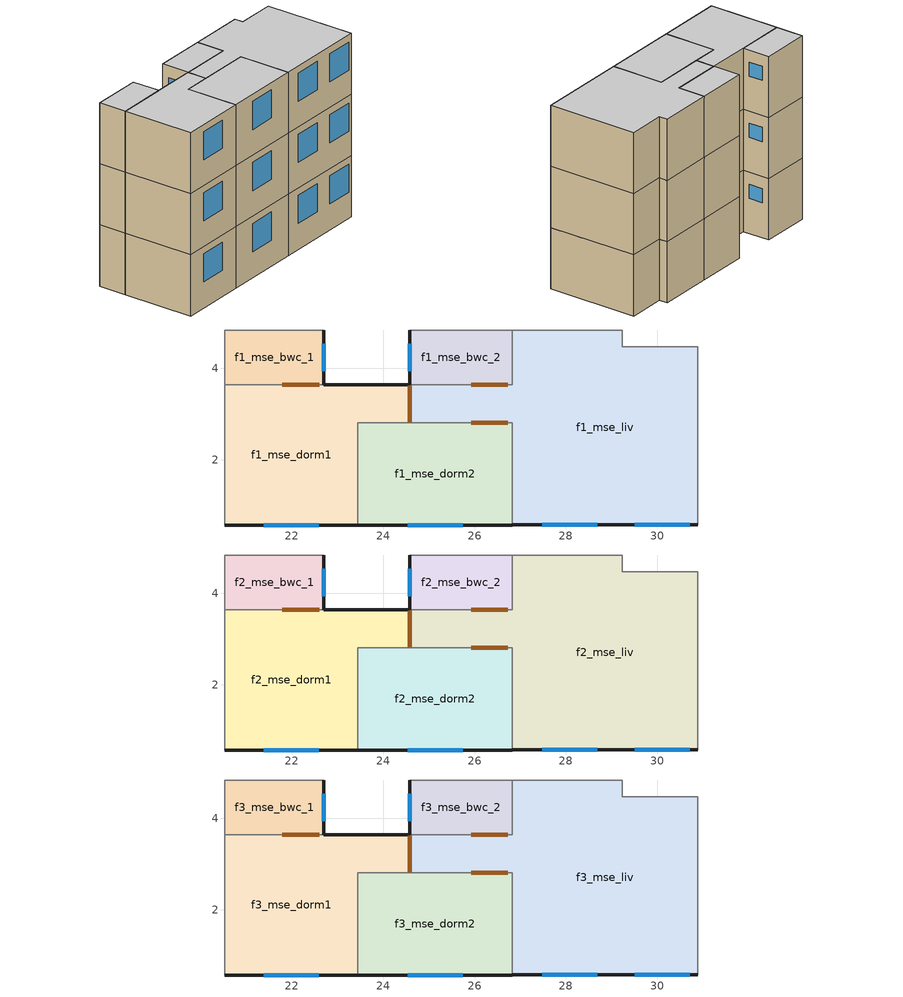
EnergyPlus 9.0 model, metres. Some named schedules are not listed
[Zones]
f1_mse_bwc_1
 floor othersideconditionsmodel (slab): 22.7,4.83 22.7,3.63 20.54,3.63 20.54,4.83 z0
 wall outside (ext_wall): 22.7,3.63 22.7,4.83 z0:2.6
 wall adiabatic (int_wall): 22.7,4.83 20.54,4.83 20.54,3.63 z0:2.6
 wall to f1_mse_dorm1 (int_wall): 20.54,3.63 22.7,3.63 z0:2.6
 window (simple_window): 22.7,3.93 22.7,4.54 z1.5:2.1
 door inside (door_3cm): 21.8,3.63 22.6,3.63 z0:2.1
f1_mse_bwc_2
 floor othersideconditionsmodel (slab): 26.83,4.83 26.83,3.63 24.58,3.63 24.58,4.83 z0
 wall outside (ext_wall): 24.58,4.83 24.58,3.63 z0:2.6
 wall to f1_mse_liv (int_wall): 24.58,3.63 26.83,3.63 26.83,4.83 z0:2.6
 wall adiabatic (int_wall): 26.83,4.83 24.58,4.83 z0:2.6
 window (simple_window): 24.58,4.54 24.58,3.93 z1.5:2.1
 door inside (door_3cm): 25.93,3.63 26.73,3.63 z0:2.1
f1_mse_dorm1
 floor othersideconditionsmodel (slab): 24.58,3.63 24.58,2.8 23.45,2.8 23.45,0.57 20.54,0.57 20.54,3.63 z0
 wall outside (ext_wall): 24.58,3.63 22.7,3.63 / 20.54,0.57 23.45,0.57 z0:2.6
 wall to f1_mse_dorm2 (int_wall): 23.45,0.57 23.45,2.8 24.58,2.8 z0:2.6
 wall to f1_mse_liv (int_wall): 24.58,2.8 24.58,3.63 z0:2.6
 wall adiabatic (int_wall): 20.54,3.63 20.54,0.57 z0:2.6
 window (simple_window): 21.39,0.57 22.59,0.57 z1.1:2.3
 door inside (door_3cm): 24.58,2.82 24.58,3.62 z0:2.1
f1_mse_dorm2
 floor othersideconditionsmodel (slab): 26.83,2.8 26.83,0.57 23.45,0.57 23.45,2.8 z0
 wall outside (ext_wall): 23.45,0.57 26.83,0.57 z0:2.6
 wall to f1_mse_liv (int_wall): 26.83,0.57 26.83,2.8 24.58,2.8 z0:2.6
 window (simple_window): 24.54,0.57 25.74,0.57 z1.1:2.3
 door inside (door_3cm): 26.73,2.8 25.93,2.8 z0:2.1
f1_mse_liv
 floor othersideconditionsmodel (slab): 30.88,4.47 30.88,0.57 26.83,0.57 26.83,2.81 24.58,2.81 24.58,3.64 26.83,3.64 26.83,4.83 29.23,4.83 29.23,4.47 z0
 wall outside (ext_wall): 26.83,0.57 30.88,0.57 z0:2.6
 wall adiabatic (int_wall): 30.88,0.57 30.88,4.47 29.23,4.47 29.23,4.83 26.83,4.83 z0:2.6
 window (simple_window): 27.48,0.57 28.68,0.57 / 29.51,0.57 30.71,0.57 z1.1:2.3
f2_mse_bwc_1
 floor to f1_mse_bwc_1 (floor): 22.7,4.83 22.7,3.63 20.54,3.63 20.54,4.83 z2.6
 wall outside (ext_wall): 22.7,3.63 22.7,4.83 z2.6:5.2
 wall adiabatic (int_wall): 22.7,4.83 20.54,4.83 20.54,3.63 z2.6:5.2
 wall to f2_mse_dorm1 (int_wall): 20.54,3.63 22.7,3.63 z2.6:5.2
 window (simple_window): 22.7,3.93 22.7,4.54 z4.1:4.7
 door inside (door_3cm): 21.8,3.63 22.6,3.63 z2.6:4.7
f2_mse_bwc_2
 floor to f1_mse_bwc_2 (floor): 26.83,4.83 26.83,3.63 24.58,3.63 24.58,4.83 z2.6
 wall outside (ext_wall): 24.58,4.83 24.58,3.63 z2.6:5.2
 wall to f2_mse_liv (int_wall): 24.58,3.63 26.83,3.63 26.83,4.83 z2.6:5.2
 wall adiabatic (int_wall): 26.83,4.83 24.58,4.83 z2.6:5.2
 window (simple_window): 24.58,4.54 24.58,3.93 z4.1:4.7
 door inside (door_3cm): 25.93,3.63 26.73,3.63 z2.6:4.7
f2_mse_dorm1
 floor to f1_mse_dorm1 (floor): 24.58,3.63 24.58,2.8 23.45,2.8 23.45,0.57 20.54,0.57 20.54,3.63 z2.6
 wall outside (ext_wall): 24.58,3.63 22.7,3.63 / 20.54,0.57 23.45,0.57 z2.6:5.2
 wall to f2_mse_dorm2 (int_wall): 23.45,0.57 23.45,2.8 24.58,2.8 z2.6:5.2
 wall to f2_mse_liv (int_wall): 24.58,2.8 24.58,3.63 z2.6:5.2
 wall adiabatic (int_wall): 20.54,3.63 20.54,0.57 z2.6:5.2
 window (simple_window): 21.39,0.57 22.59,0.57 z3.7:4.9
 door inside (door_3cm): 24.58,2.82 24.58,3.62 z2.6:4.7
f2_mse_dorm2
 floor to f1_mse_dorm2 (floor): 26.83,2.8 26.83,0.57 23.45,0.57 23.45,2.8 z2.6
 wall outside (ext_wall): 23.45,0.57 26.83,0.57 z2.6:5.2
 wall to f2_mse_liv (int_wall): 26.83,0.57 26.83,2.8 24.58,2.8 z2.6:5.2
 window (simple_window): 24.54,0.57 25.74,0.57 z3.7:4.9
 door inside (door_3cm): 26.73,2.8 25.93,2.8 z2.6:4.7
f2_mse_liv
 floor to f1_mse_liv (floor): 30.88,4.47 30.88,0.57 26.83,0.57 26.83,2.81 24.58,2.81 24.58,3.64 26.83,3.64 26.83,4.83 29.23,4.83 29.23,4.47 z2.6
 wall outside (ext_wall): 26.83,0.57 30.88,0.57 z2.6:5.2
 wall adiabatic (int_wall): 30.88,0.57 30.88,4.47 29.23,4.47 29.23,4.83 26.83,4.83 z2.6:5.2
 window (simple_window): 27.48,0.57 28.68,0.57 / 29.51,0.57 30.71,0.57 z3.7:4.9
f3_mse_bwc_1
 floor to f2_mse_bwc_1 (floor): 22.7,4.83 22.7,3.63 20.54,3.63 20.54,4.83 z5.2
 wall outside (ext_wall): 22.7,3.63 22.7,4.83 z5.2:7.8
 wall adiabatic (int_wall): 22.7,4.83 20.54,4.83 20.54,3.63 z5.2:7.8
 wall to f3_mse_dorm1 (int_wall): 20.54,3.63 22.7,3.63 z5.2:7.8
 window (simple_window): 22.7,3.93 22.7,4.54 z6.7:7.3
 door inside (door_3cm): 21.8,3.63 22.6,3.63 z5.2:7.3
 ceiling adiabatic (ceiling): 20.54,4.83 20.54,3.63 22.7,3.63 22.7,4.83 z7.8
f3_mse_bwc_2
 floor to f2_mse_bwc_2 (floor): 26.83,4.83 26.83,3.63 24.58,3.63 24.58,4.83 z5.2
 wall outside (ext_wall): 24.58,4.83 24.58,3.63 z5.2:7.8
 wall to f3_mse_liv (int_wall): 24.58,3.63 26.83,3.63 26.83,4.83 z5.2:7.8
 wall adiabatic (int_wall): 26.83,4.83 24.58,4.83 z5.2:7.8
 window (simple_window): 24.58,4.54 24.58,3.93 z6.7:7.3
 door inside (door_3cm): 25.93,3.63 26.73,3.63 z5.2:7.3
 ceiling adiabatic (ceiling): 24.58,4.83 24.58,3.63 26.83,3.63 26.83,4.83 z7.8
f3_mse_dorm1
 floor to f2_mse_dorm1 (floor): 24.58,3.63 24.58,2.8 23.45,2.8 23.45,0.57 20.54,0.57 20.54,3.63 z5.2
 wall outside (ext_wall): 24.58,3.63 22.7,3.63 / 20.54,0.57 23.45,0.57 z5.2:7.8
 wall to f3_mse_dorm2 (int_wall): 23.45,0.57 23.45,2.8 24.58,2.8 z5.2:7.8
 wall to f3_mse_liv (int_wall): 24.58,2.8 24.58,3.63 z5.2:7.8
 wall adiabatic (int_wall): 20.54,3.63 20.54,0.57 z5.2:7.8
 window (simple_window): 21.39,0.57 22.59,0.57 z6.3:7.5
 door inside (door_3cm): 24.58,2.82 24.58,3.62 z5.2:7.3
 ceiling adiabatic (ceiling): 20.54,3.63 20.54,0.57 23.45,0.57 23.45,2.8 24.58,2.8 24.58,3.63 z7.8
f3_mse_dorm2
 floor to f2_mse_dorm2 (floor): 26.83,2.8 26.83,0.57 23.45,0.57 23.45,2.8 z5.2
 wall outside (ext_wall): 23.45,0.57 26.83,0.57 z5.2:7.8
 wall to f3_mse_liv (int_wall): 26.83,0.57 26.83,2.8 24.58,2.8 z5.2:7.8
 window (simple_window): 24.54,0.57 25.74,0.57 z6.3:7.5
 door inside (door_3cm): 26.73,2.8 25.93,2.8 z5.2:7.3
 ceiling adiabatic (ceiling): 23.45,2.8 23.45,0.57 26.83,0.57 26.83,2.8 z7.8
f3_mse_liv
 floor to f2_mse_liv (floor): 30.88,4.47 30.88,0.57 26.83,0.57 26.83,2.81 24.58,2.81 24.58,3.64 26.83,3.64 26.83,4.83 29.23,4.83 29.23,4.47 z5.2
 wall outside (ext_wall): 26.83,0.57 30.88,0.57 z5.2:7.8
 wall adiabatic (int_wall): 30.88,0.57 30.88,4.47 29.23,4.47 29.23,4.83 26.83,4.83 z5.2:7.8
 window (simple_window): 27.48,0.57 28.68,0.57 / 29.51,0.57 30.71,0.57 z6.3:7.5
 ceiling adiabatic (ceiling): 24.58,3.64 24.58,2.81 26.83,2.81 26.83,0.57 30.88,0.57 30.88,4.47 29.23,4.47 29.23,4.83 26.83,4.83 26.83,3.64 z7.8
[Building]
model: Loads convergence tolerance value=0.04; Maximum number of warmup days=25; Minimum number of warmup days=6; North axis=0; Solar distribution=FullInteriorAndExteriorWithReflections; Temperature convergence tolerance value=0.4; Terrain=City
[Site:GroundDomain:Slab]
ground_domain: 1, 0.4, 1.6, 10, No, Full, 6, 5, Timestep, ground_coupled_oscm, OnGrade, 1250, 30, 50, 1500, 1.5, finite_diff, Site:GroundTemperature:Undisturbed:FiniteDifference, No
[Site:GroundTemperature:Undisturbed:FiniteDifference]
finite_diff: 0.4, 1250, 30, 50, 1500, 1.5
[Construction]
ceiling: piso_ceramico_0.7, contrapiso, concreto_10cm_0.5
floor: concreto_10cm_0.5, contrapiso, piso_ceramico_0.7
slab: concreto_10cm_0.5
door_3cm: porta_madeira_3cm_0.5
simple_window: vid_0.87
ext_wall: placa_cimenticia, la_vidro_5cm, gesso_0.5
int_wall: gesso_0.5, la_vidro_5cm, gesso_0.5
[Material] Thermal absorptance=0.9
Name | Conductivity | Density | Roughness | Solar absorptance | Specific heat | Thickness | Visible absorptance
concreto_10cm_0.5 | 1.75 | 2200 | Rough | 0.5 | 1000 | 0.1 | 0.5
contrapiso | 1.15 | 2000 | MediumRough | 0.7 | 1000 | 0.02 | 0.7
piso_ceramico_0.7 | 1.05 | 2000 | Smooth | 0.7 | 920 | 0.0075 | 0.7
porta_madeira_3cm_0.5 | 0.15 | 650 | MediumSmooth | 0.5 | 2300 | 0.03 | 0.5
placa_cimenticia | 1.15 | 2000 | MediumSmooth | 0.5 | 1000 | 0.01 | 0.5
gesso_0.5 | 0.35 | 900 | Smooth | 0.5 | 870 | 0.0125 | 0.5
[Material:NoMass]
la_vidro_5cm: Roughness=Smooth; Thermal resistance=1.25; Thermal absorptance=0.9; Solar absorptance=0.7; Visible absorptance=0.7
[WindowMaterial:SimpleGlazingSystem]
vid_0.87: Solar heat gain coefficient=0.87; U factor=5.7
[SurfaceProperty:OtherSideConditionsModel]
ground_coupled_oscm: Type of modeling=GroundCoupledSurface
[Zone] Multiplier=1
f1_mse_bwc_1; f1_mse_bwc_2; f1_mse_dorm1; f1_mse_dorm2; f1_mse_liv; f2_mse_bwc_1; f2_mse_bwc_2; f2_mse_dorm1; f2_mse_dorm2; f2_mse_liv; f3_mse_bwc_1; f3_mse_bwc_2; f3_mse_dorm1; f3_mse_dorm2; f3_mse_liv
[AirflowNetwork:MultiZone:Component:DetailedOpening] Discharge coefficient for opening factor 1=0.001; Discharge coefficient for opening factor 2=0.65; Extra crack length or height of pivoting axis=0; Height factor for opening factor 1=1; Height factor for opening factor 2=1; Number of sets of opening factor data=2; Opening factor 1=0; Opening factor 2=1; Start height factor for opening factor 1=0; Start height factor for opening factor 2=0; Type of rectangular large vertical opening lvo=NonPivoted; Width factor for opening factor 1=0
Name | Air mass flow coefficient when opening is closed | Air mass flow exponent when opening is closed | Width factor for opening factor 2
window_opening | 0.0003 | 0.63 | 0.45
door_opening | 0.0024 | 0.59 | 1
[AirflowNetwork:SimulationControl]
afn_control: Absolute airflow convergence tolerance=1e-06; Airflownetwork control=MultizoneWithoutDistribution; Azimuth angle of long axis of building=90; Building type=LowRise; Convergence acceleration limit=-0.5; Height selection for local wind pressure calculation=OpeningHeight; Initialization type=LinearInitializationMethod; Maximum number of iterations=500; Ratio of building width along short axis to width along long axis=0.5; Relative airflow convergence tolerance=0.0001; Wind pressure coefficient type=SurfaceAverageCalculation
[AirflowNetwork:MultiZone:Surface] Window door opening factor or crack factor=1
Name | Surface | Leakage component | Ventilation control mode | Venting availability schedule | Ventilation control zone temperature setpoint schedule
afn_f1_mse_bwc_1_door_s | f1_mse_bwc_1_door_s | door_opening | NoVent
afn_f1_mse_bwc_1_window_e | f1_mse_bwc_1_window_e | window_opening | Constant
afn_f1_mse_bwc_2_door_s | f1_mse_bwc_2_door_s | door_opening | NoVent
afn_f1_mse_bwc_2_window_w | f1_mse_bwc_2_window_w | window_opening | Constant
afn_f1_mse_dorm1_door_e | f1_mse_dorm1_door_e | door_opening | Constant
afn_f1_mse_dorm1_window_s | f1_mse_dorm1_window_s | window_opening | Temperature | sch_window_behav | sch_afn_dorm
afn_f1_mse_dorm2_door_n | f1_mse_dorm2_door_n | door_opening | Constant
afn_f1_mse_dorm2_window_s | f1_mse_dorm2_window_s | window_opening | Temperature | sch_window_behav | sch_afn_dorm
afn_f1_mse_liv_window_s1 | f1_mse_liv_window_s1 | window_opening | Temperature | sch_window_behav | sch_afn_liv
afn_f1_mse_liv_window_s2 | f1_mse_liv_window_s2 | window_opening | Temperature | sch_window_behav | sch_afn_liv
afn_f2_mse_bwc_1_door_s | f2_mse_bwc_1_door_s | door_opening | NoVent
afn_f2_mse_bwc_1_window_e | f2_mse_bwc_1_window_e | window_opening | Constant
afn_f2_mse_bwc_2_door_s | f2_mse_bwc_2_door_s | door_opening | NoVent
afn_f2_mse_bwc_2_window_w | f2_mse_bwc_2_window_w | window_opening | Constant
afn_f2_mse_dorm1_door_e | f2_mse_dorm1_door_e | door_opening | Constant
afn_f2_mse_dorm1_window_s | f2_mse_dorm1_window_s | window_opening | Temperature | sch_window_behav | sch_afn_dorm
afn_f2_mse_dorm2_door_n | f2_mse_dorm2_door_n | door_opening | Constant
afn_f2_mse_dorm2_window_s | f2_mse_dorm2_window_s | window_opening | Temperature | sch_window_behav | sch_afn_dorm
afn_f2_mse_liv_window_s1 | f2_mse_liv_window_s1 | window_opening | Temperature | sch_window_behav | sch_afn_liv
afn_f2_mse_liv_window_s2 | f2_mse_liv_window_s2 | window_opening | Temperature | sch_window_behav | sch_afn_liv
afn_f3_mse_bwc_1_door_s | f3_mse_bwc_1_door_s | door_opening | NoVent
afn_f3_mse_bwc_1_window_e | f3_mse_bwc_1_window_e | window_opening | Constant
afn_f3_mse_bwc_2_door_s | f3_mse_bwc_2_door_s | door_opening | NoVent
afn_f3_mse_bwc_2_window_w | f3_mse_bwc_2_window_w | window_opening | Constant
afn_f3_mse_dorm1_door_e | f3_mse_dorm1_door_e | door_opening | Constant
afn_f3_mse_dorm1_window_s | f3_mse_dorm1_window_s | window_opening | Temperature | sch_window_behav | sch_afn_dorm
afn_f3_mse_dorm2_door_n | f3_mse_dorm2_door_n | door_opening | Constant
afn_f3_mse_dorm2_window_s | f3_mse_dorm2_window_s | window_opening | Temperature | sch_window_behav | sch_afn_dorm
afn_f3_mse_liv_window_s1 | f3_mse_liv_window_s1 | window_opening | Temperature | sch_window_behav | sch_afn_liv
afn_f3_mse_liv_window_s2 | f3_mse_liv_window_s2 | window_opening | Temperature | sch_window_behav | sch_afn_liv
[AirflowNetwork:MultiZone:Zone]
Name | Zone
afn_f1_mse_bwc_1 | f1_mse_bwc_1
afn_f1_mse_bwc_2 | f1_mse_bwc_2
afn_f1_mse_dorm1 | f1_mse_dorm1
afn_f1_mse_dorm2 | f1_mse_dorm2
afn_f1_mse_liv | f1_mse_liv
afn_f2_mse_bwc_1 | f2_mse_bwc_1
afn_f2_mse_bwc_2 | f2_mse_bwc_2
afn_f2_mse_dorm1 | f2_mse_dorm1
afn_f2_mse_dorm2 | f2_mse_dorm2
afn_f2_mse_liv | f2_mse_liv
afn_f3_mse_bwc_1 | f3_mse_bwc_1
afn_f3_mse_bwc_2 | f3_mse_bwc_2
afn_f3_mse_dorm1 | f3_mse_dorm1
afn_f3_mse_dorm2 | f3_mse_dorm2
afn_f3_mse_liv | f3_mse_liv
